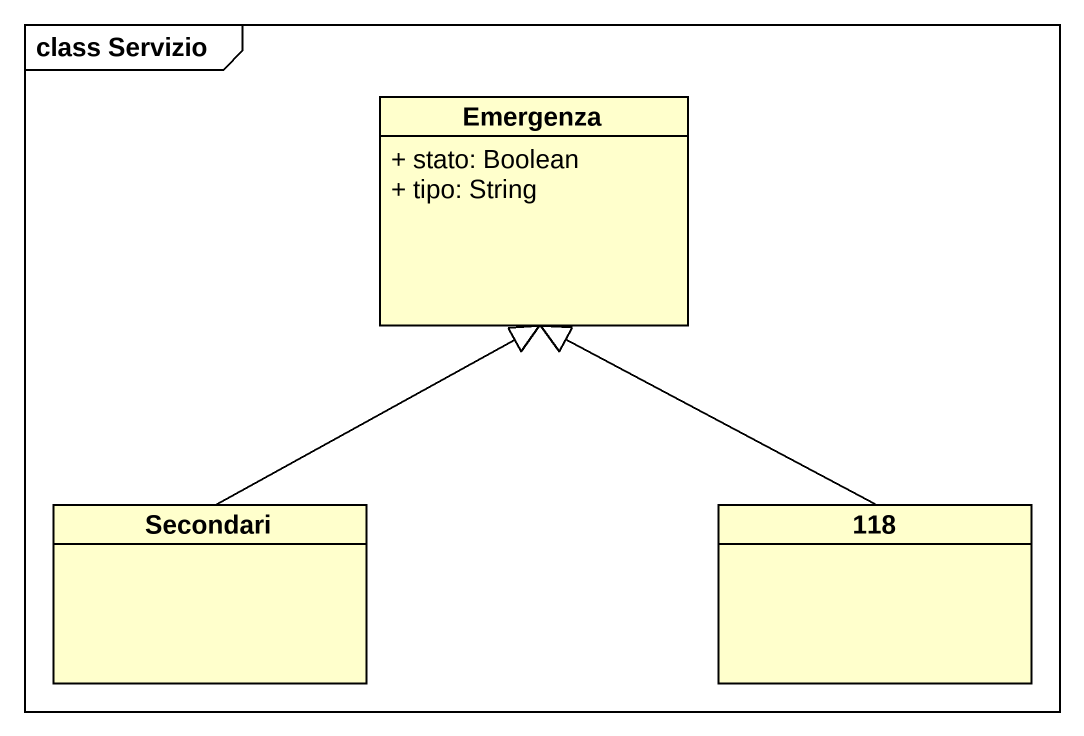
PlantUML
@startuml
mainframe class Servizio
hide circle
hide empty members
skinparam classAttributeIconSize 0
class Emergenza {
  + stato: Boolean
  + tipo: String
}
class Secondari
class "118" as c118
Secondari -up-|> Emergenza
c118 -up-|> Emergenza
@enduml
